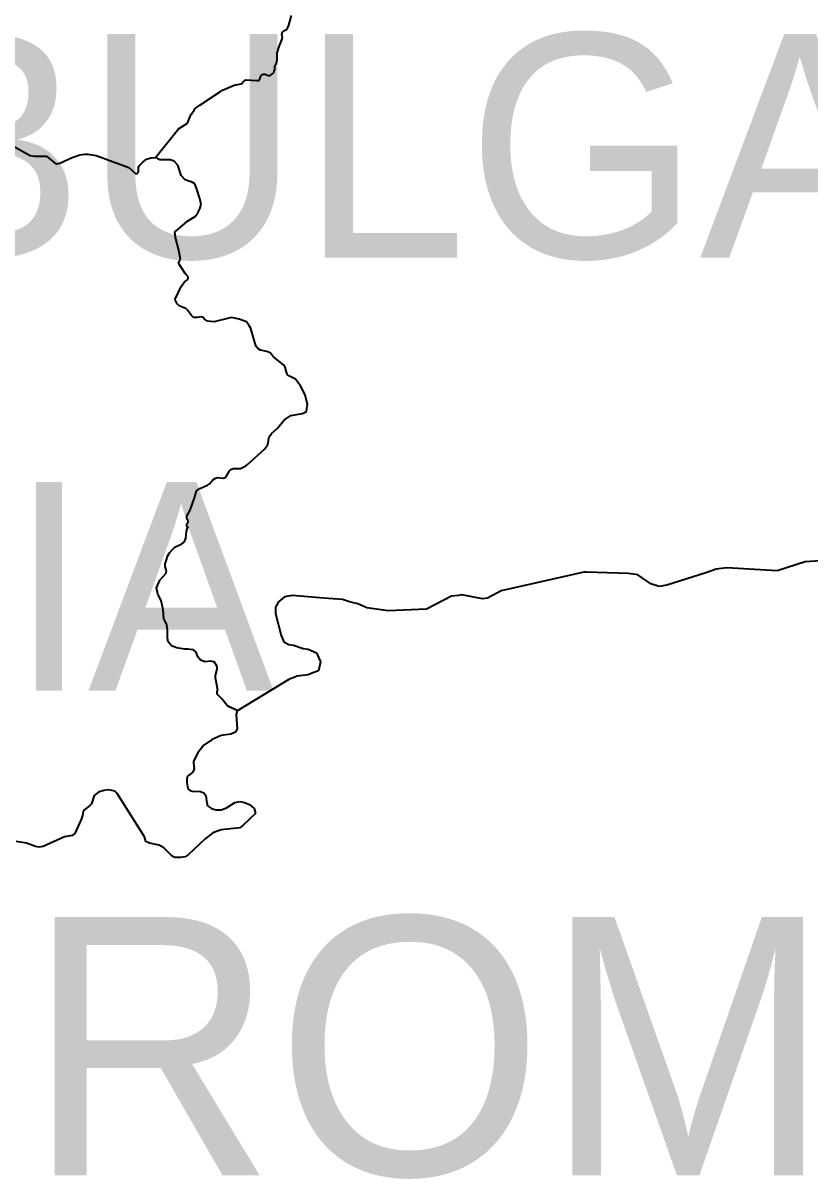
# Model space of a CAD drawing. Header units: metres. Extents: x 0 to 1325, y -1 to 773.
# Drawn here: x 742.69 to 754.88, y 204.91 to 222.82 of the extents above; entities that cross this region are included whole.
import ezdxf
from ezdxf.enums import TextEntityAlignment as Align

# ---------------------------------------------------------------- set-up
doc = ezdxf.new("R2010")
doc.units = ezdxf.units.M

msp = doc.modelspace()

# ---------------------------------------------------------------- linework, layer by layer
at = {"layer": 'SCORE'}
for points in [[(746.81, 222.788), (746.85, 222.938)], [(746.7, 222.648), (746.71, 222.688)], [(746.71, 222.588), (746.7, 222.648)], [(746.71, 222.688), (746.72, 222.688)], [(746.72, 222.688), (746.73, 222.698)], [(746.73, 222.698), (746.77, 222.718)], [(746.77, 222.718), (746.79, 222.738)], [(746.79, 222.738), (746.81, 222.788)], [(746.63, 222.358), (746.66, 222.458)], [(746.66, 222.458), (746.7, 222.558)], [(746.7, 222.558), (746.71, 222.588)], [(746.63, 222.248), (746.63, 222.358)], [(746.59, 222.148), (746.62, 222.198)], [(746.59, 222.088), (746.59, 222.148)], [(746.62, 222.198), (746.63, 222.248)], [(746.1, 221.908), (746.12, 221.928)], [(746.12, 221.928), (746.14, 221.938)], [(746.14, 221.938), (746.31, 221.928)], [(746.31, 221.928), (746.35, 221.928)], [(746.35, 221.928), (746.36, 221.948)], [(746.36, 221.948), (746.37, 221.978)], [(746.37, 221.978), (746.38, 222.008)], [(746.38, 222.008), (746.41, 222.028)], [(746.41, 222.028), (746.44, 222.028)], [(746.44, 222.028), (746.49, 222.008)], [(746.49, 222.008), (746.52, 222.008)], [(746.52, 222.008), (746.56, 222.038)], [(746.56, 222.038), (746.58, 222.058)], [(746.58, 222.058), (746.58, 222.088)], [(746.58, 222.088), (746.59, 222.088)], [(745.43, 221.548), (745.75, 221.758)], [(745.75, 221.758), (745.78, 221.778)], [(745.78, 221.778), (745.96, 221.858)], [(745.96, 221.858), (746.07, 221.878)], [(746.07, 221.878), (746.09, 221.888)], [(746.09, 221.888), (746.1, 221.908)], [(745.24, 221.268), (745.29, 221.398)], [(745.29, 221.398), (745.34, 221.468)], [(745.34, 221.468), (745.35, 221.488)], [(745.35, 221.488), (745.43, 221.548)], [(745.1, 221.178), (745.24, 221.268)], [(744.74, 220.738), (745.1, 221.178)], [(742.44, 220.968), (742.8, 220.768)], [(742.8, 220.768), (742.87, 220.758)], [(742.87, 220.758), (743.02, 220.758)], [(743.02, 220.758), (743.05, 220.758)], [(743.05, 220.758), (743.17, 220.658)], [(743.26, 220.648), (743.45, 220.738)], [(743.45, 220.738), (743.57, 220.778)], [(743.57, 220.778), (743.64, 220.788)], [(743.64, 220.788), (743.7, 220.788)], [(743.7, 220.788), (743.82, 220.768)], [(743.82, 220.768), (744.33, 220.578)], [(744.49, 220.608), (744.55, 220.668)], [(744.55, 220.668), (744.6, 220.708)], [(744.6, 220.708), (744.67, 220.728)], [(744.67, 220.728), (744.74, 220.738)], [(744.81, 220.698), (744.74, 220.738)], [(744.97, 220.698), (744.81, 220.698)], [(745.03, 220.678), (744.97, 220.698)], [(745.09, 220.618), (745.03, 220.678)], [(743.17, 220.658), (743.21, 220.638)], [(743.21, 220.638), (743.26, 220.648)], [(744.33, 220.578), (744.43, 220.488)], [(744.43, 220.488), (744.46, 220.488)], [(744.46, 220.488), (744.48, 220.508)], [(744.48, 220.578), (744.49, 220.608)], [(744.48, 220.508), (744.48, 220.578)], [(745.14, 220.458), (745.09, 220.618)], [(745.2, 220.388), (745.14, 220.458)], [(745.26, 220.368), (745.2, 220.388)], [(745.3, 220.358), (745.26, 220.368)], [(745.35, 220.328), (745.3, 220.358)], [(745.38, 220.258), (745.35, 220.328)], [(745.43, 220.098), (745.38, 220.258)], [(745.45, 220.008), (745.43, 220.098)], [(745.43, 219.938), (745.45, 220.008)], [(745.24, 219.748), (745.36, 219.828)], [(745.36, 219.828), (745.4, 219.878)], [(745.4, 219.878), (745.43, 219.938)], [(745.05, 219.498), (745.04, 219.588)], [(745.04, 219.588), (745.05, 219.588)], [(745.05, 219.588), (745.24, 219.748)], [(745.1, 219.318), (745.05, 219.498)], [(745.11, 219.268), (745.1, 219.318)], [(745.13, 219.158), (745.11, 219.268)], [(745.1, 219.098), (745.13, 219.158)], [(745.2, 218.938), (745.1, 219.098)], [(745.24, 218.898), (745.2, 218.938)], [(745.25, 218.888), (745.24, 218.898)], [(745.25, 218.868), (745.25, 218.888)], [(745.05, 218.548), (745.14, 218.738)], [(745.14, 218.738), (745.19, 218.808)], [(745.19, 218.808), (745.24, 218.838)], [(745.24, 218.838), (745.25, 218.858)], [(745.25, 218.858), (745.25, 218.868)], [(745.04, 218.528), (745.05, 218.548)], [(745.05, 218.518), (745.04, 218.528)], [(745.06, 218.498), (745.05, 218.518)], [(745.08, 218.468), (745.06, 218.498)], [(745.11, 218.438), (745.08, 218.468)], [(745.21, 218.398), (745.11, 218.438)], [(745.24, 218.368), (745.21, 218.398)], [(745.3, 218.288), (745.24, 218.368)], [(745.33, 218.258), (745.3, 218.288)], [(745.39, 218.258), (745.33, 218.258)], [(745.45, 218.268), (745.39, 218.258)], [(745.48, 218.258), (745.45, 218.268)], [(745.5, 218.228), (745.48, 218.258)], [(745.55, 218.198), (745.5, 218.228)], [(745.65, 218.188), (745.55, 218.198)], [(745.92, 218.258), (745.65, 218.188)], [(746.04, 218.228), (745.92, 218.258)], [(746.15, 218.188), (746.04, 218.228)], [(746.19, 218.138), (746.15, 218.188)], [(746.22, 218.088), (746.19, 218.138)], [(746.28, 217.868), (746.22, 218.088)], [(746.3, 217.808), (746.28, 217.868)], [(746.33, 217.778), (746.3, 217.808)], [(746.37, 217.748), (746.33, 217.778)], [(746.47, 217.728), (746.37, 217.748)], [(746.52, 217.708), (746.47, 217.728)], [(746.57, 217.648), (746.52, 217.708)], [(746.73, 217.518), (746.57, 217.648)], [(746.75, 217.488), (746.73, 217.518)], [(746.77, 217.408), (746.75, 217.488)], [(746.79, 217.368), (746.77, 217.408)], [(746.82, 217.348), (746.79, 217.368)], [(746.88, 217.318), (746.82, 217.348)], [(746.91, 217.298), (746.88, 217.318)], [(746.99, 217.198), (746.91, 217.298)], [(747.06, 217.058), (746.99, 217.198)], [(747.1, 216.908), (747.06, 217.058)], [(747.09, 216.848), (747.1, 216.908)], [(746.78, 216.698), (746.84, 216.738)], [(746.84, 216.738), (747.02, 216.768)], [(747.02, 216.768), (747.08, 216.798)], [(747.08, 216.798), (747.09, 216.848)], [(746.63, 216.538), (746.73, 216.658)], [(746.73, 216.658), (746.78, 216.698)], [(746.49, 216.308), (746.5, 216.388)], [(746.5, 216.388), (746.52, 216.428)], [(746.52, 216.428), (746.54, 216.458)], [(746.54, 216.458), (746.63, 216.538)], [(746.17, 215.978), (746.43, 216.218)], [(746.43, 216.218), (746.48, 216.278)], [(746.48, 216.278), (746.49, 216.308)], [(745.85, 215.808), (745.89, 215.878)], [(745.89, 215.878), (745.9, 215.888)], [(745.9, 215.888), (745.92, 215.908)], [(745.92, 215.908), (745.95, 215.918)], [(745.95, 215.918), (746.02, 215.918)], [(746.02, 215.918), (746.06, 215.918)], [(746.06, 215.918), (746.12, 215.948)], [(746.12, 215.948), (746.14, 215.958)], [(746.14, 215.958), (746.17, 215.978)], [(745.43, 215.608), (745.55, 215.658)], [(745.55, 215.658), (745.58, 215.678)], [(745.58, 215.678), (745.63, 215.738)], [(745.63, 215.738), (745.67, 215.768)], [(745.67, 215.768), (745.71, 215.778)], [(745.71, 215.778), (745.79, 215.768)], [(745.79, 215.768), (745.82, 215.778)], [(745.82, 215.778), (745.85, 215.808)], [(745.28, 215.268), (745.35, 215.478)], [(745.35, 215.478), (745.38, 215.568)], [(745.38, 215.568), (745.43, 215.608)], [(745.23, 215.178), (745.28, 215.268)], [(745.23, 215.158), (745.23, 215.178)], [(745.23, 215.138), (745.23, 215.158)], [(745.24, 215.118), (745.23, 215.138)], [(745.25, 215.108), (745.24, 215.118)], [(745.21, 214.838), (745.22, 214.938)], [(745.22, 214.938), (745.24, 214.998)], [(745.23, 215.058), (745.24, 215.068)], [(745.23, 215.038), (745.23, 215.058)], [(745.23, 215.018), (745.23, 215.038)], [(745.24, 215.008), (745.23, 215.018)], [(745.24, 215.068), (745.25, 215.078)], [(745.25, 215.008), (745.24, 215.008)], [(745.24, 214.998), (745.25, 214.998)], [(745.25, 215.088), (745.25, 215.108)], [(745.25, 215.078), (745.25, 215.088)], [(745.25, 214.998), (745.25, 215.008)], [(745.15, 214.748), (745.19, 214.778)], [(745.19, 214.778), (745.21, 214.838)], [(744.93, 214.558), (744.96, 214.608)], [(744.96, 214.608), (745, 214.658)], [(745, 214.658), (745.04, 214.698)], [(745.04, 214.698), (745.15, 214.748)], [(744.89, 214.438), (744.91, 214.498)], [(744.89, 214.398), (744.89, 214.438)], [(744.91, 214.328), (744.89, 214.398)], [(744.91, 214.498), (744.93, 214.558)], [(754.81, 214.468), (754.38, 214.328)], [(755.29, 214.498), (754.81, 214.468)], [(744.81, 214.188), (744.9, 214.288)], [(744.9, 214.288), (744.91, 214.328)], [(751.38, 214.308), (750.1, 214.018)], [(751.42, 214.308), (751.38, 214.308)], [(752.07, 214.288), (751.42, 214.308)], [(752.15, 214.278), (752.07, 214.288)], [(752.22, 214.268), (752.15, 214.278)], [(752.42, 214.128), (752.22, 214.268)], [(753.27, 214.298), (752.67, 214.108)], [(753.43, 214.358), (753.27, 214.298)], [(753.6, 214.378), (753.43, 214.358)], [(754.38, 214.328), (753.6, 214.378)], [(744.76, 214.068), (744.81, 214.188)], [(744.78, 213.968), (744.76, 214.068)], [(752.55, 214.088), (752.42, 214.128)], [(752.67, 214.108), (752.55, 214.088)], [(744.83, 213.868), (744.78, 213.968)], [(744.86, 213.728), (744.83, 213.868)], [(746.74, 213.928), (746.65, 213.848)], [(746.86, 213.948), (746.74, 213.928)], [(747.35, 213.908), (746.86, 213.948)], [(747.64, 213.888), (747.35, 213.908)], [(747.75, 213.848), (747.64, 213.888)], [(749.33, 213.938), (748.94, 213.738)], [(749.44, 213.948), (749.33, 213.938)], [(749.49, 213.958), (749.44, 213.948)], [(749.81, 213.898), (749.49, 213.958)], [(749.89, 213.908), (749.81, 213.898)], [(750.1, 214.018), (749.89, 213.908)], [(744.87, 213.588), (744.86, 213.728)], [(746.65, 213.848), (746.6, 213.768)], [(746.6, 213.768), (746.6, 213.668)], [(747.88, 213.818), (747.75, 213.848)], [(748.02, 213.758), (747.88, 213.818)], [(748.35, 213.708), (748.02, 213.758)], [(748.94, 213.738), (748.35, 213.708)], [(744.88, 213.568), (744.87, 213.588)], [(744.91, 213.508), (744.88, 213.568)], [(744.92, 213.488), (744.91, 213.508)], [(746.6, 213.668), (746.69, 213.328)], [(744.93, 213.418), (744.92, 213.488)], [(744.93, 213.288), (744.93, 213.418)], [(746.69, 213.328), (746.73, 213.228)], [(744.94, 213.228), (744.93, 213.288)], [(744.99, 213.168), (744.94, 213.228)], [(745.07, 213.138), (744.99, 213.168)], [(746.73, 213.228), (746.81, 213.188)], [(746.81, 213.188), (746.88, 213.178)], [(746.88, 213.178), (747.03, 213.128)], [(745.19, 213.118), (745.07, 213.138)], [(745.24, 213.118), (745.19, 213.118)], [(745.33, 213.108), (745.24, 213.118)], [(745.37, 213.068), (745.33, 213.108)], [(745.4, 212.998), (745.37, 213.068)], [(745.44, 212.948), (745.4, 212.998)], [(747.03, 213.128), (747.11, 213.118)], [(747.11, 213.118), (747.24, 213.058)], [(747.24, 213.058), (747.3, 212.918)], [(745.51, 212.918), (745.44, 212.948)], [(745.59, 212.928), (745.51, 212.918)], [(745.65, 212.918), (745.59, 212.928)], [(745.7, 212.848), (745.65, 212.918)], [(745.67, 212.708), (745.7, 212.808)], [(745.7, 212.808), (745.7, 212.848)], [(747.3, 212.918), (747.27, 212.778)], [(745.67, 212.668), (745.67, 212.708)], [(745.68, 212.618), (745.67, 212.668)], [(745.71, 212.478), (745.68, 212.618)], [(746.81, 212.648), (746.02, 212.168)], [(746.94, 212.698), (746.81, 212.648)], [(747.11, 212.718), (746.94, 212.698)], [(747.18, 212.748), (747.11, 212.718)], [(747.27, 212.778), (747.18, 212.748)], [(745.7, 212.468), (745.71, 212.478)], [(745.7, 212.438), (745.7, 212.468)], [(745.7, 212.418), (745.7, 212.438)], [(745.71, 212.408), (745.7, 212.418)], [(745.77, 212.348), (745.71, 212.408)], [(745.83, 212.268), (745.77, 212.348)], [(745.86, 212.238), (745.83, 212.268)], [(746.01, 212.168), (745.86, 212.238)], [(745.86, 212.238), (746.02, 212.168)], [(746.01, 212.168), (745.99, 212.098)], [(745.99, 212.098), (746.01, 211.888)], [(746.02, 212.168), (746.01, 212.168)], [(746.01, 211.888), (745.98, 211.828)], [(745.62, 211.718), (745.49, 211.628)], [(745.76, 211.778), (745.62, 211.718)], [(745.91, 211.798), (745.76, 211.778)], [(745.98, 211.828), (745.91, 211.798)], [(745.49, 211.628), (745.4, 211.508)], [(745.4, 211.508), (745.33, 211.378)], [(745.33, 211.378), (745.33, 211.348)], [(745.33, 211.348), (745.34, 211.268)], [(745.32, 211.208), (745.24, 211.148)], [(745.33, 211.238), (745.32, 211.208)], [(745.34, 211.268), (745.33, 211.238)], [(745.24, 211.148), (745.23, 211.108)], [(745.23, 211.108), (745.23, 211.048)], [(745.23, 211.048), (745.24, 210.988)], [(743.79, 210.848), (743.75, 210.718)], [(743.86, 210.898), (743.79, 210.848)], [(743.94, 210.928), (743.86, 210.898)], [(744.02, 210.938), (743.94, 210.928)], [(744.11, 210.918), (744.02, 210.938)], [(744.15, 210.878), (744.11, 210.918)], [(744.57, 210.208), (744.15, 210.878)], [(745.24, 210.988), (745.25, 210.948)], [(745.25, 210.948), (745.28, 210.928)], [(745.28, 210.928), (745.31, 210.918)], [(745.31, 210.918), (745.44, 210.908)], [(745.44, 210.908), (745.49, 210.888)], [(745.49, 210.888), (745.52, 210.848)], [(745.52, 210.848), (745.53, 210.768)], [(743.68, 210.658), (743.64, 210.628)], [(743.72, 210.688), (743.68, 210.658)], [(743.75, 210.718), (743.72, 210.688)], [(745.53, 210.768), (745.55, 210.688)], [(745.55, 210.688), (745.61, 210.648)], [(745.61, 210.648), (745.68, 210.628)], [(745.76, 210.628), (745.84, 210.658)], [(745.84, 210.658), (745.97, 210.738)], [(745.97, 210.738), (746.05, 210.758)], [(746.05, 210.758), (746.12, 210.738)], [(746.12, 210.738), (746.2, 210.708)], [(746.2, 210.708), (746.27, 210.648)], [(746.27, 210.648), (746.29, 210.568)], [(743.59, 210.478), (743.49, 210.258)], [(743.6, 210.508), (743.59, 210.478)], [(743.61, 210.538), (743.6, 210.508)], [(743.62, 210.598), (743.61, 210.538)], [(743.64, 210.628), (743.62, 210.598)], [(745.68, 210.628), (745.76, 210.628)], [(746.29, 210.568), (746.1, 210.388)], [(745.76, 210.318), (745.63, 210.268)], [(746.05, 210.348), (745.76, 210.318)], [(746.1, 210.388), (746.05, 210.348)], [(742.74, 210.108), (742.58, 210.138)], [(742.88, 210.058), (742.74, 210.108)], [(743.33, 210.208), (743, 210.058)], [(743.45, 210.228), (743.33, 210.208)], [(743.49, 210.258), (743.45, 210.228)], [(744.59, 210.138), (744.57, 210.208)], [(744.65, 210.108), (744.59, 210.138)], [(744.8, 210.078), (744.65, 210.108)], [(745.51, 210.178), (745.25, 209.928)], [(745.63, 210.268), (745.51, 210.178)], [(742.94, 210.048), (742.88, 210.058)], [(743, 210.058), (742.94, 210.048)], [(744.87, 210.038), (744.8, 210.078)], [(745, 209.908), (744.87, 210.038)], [(745.25, 209.928), (745.2, 209.898)], [(745.04, 209.888), (745, 209.908)], [(745.13, 209.888), (745.04, 209.888)], [(745.2, 209.898), (745.13, 209.888)]]:
    msp.add_lwpolyline(points, dxfattribs=at)

# ---------------------------------------------------------------- texts
at = {"layer": 'ENGRAVE'}
for s, height, p in [('BULGARIA', 3.469, (752.274, 219.182)), ('SERBIA', 3.235, (738.646, 212.471)), ('ROMANIA', 4, (755.221, 204.964))]:
    msp.add_text(s, height=height, dxfattribs=at).set_placement(p, align=Align.CENTER)

doc.saveas('drawing.dxf')
